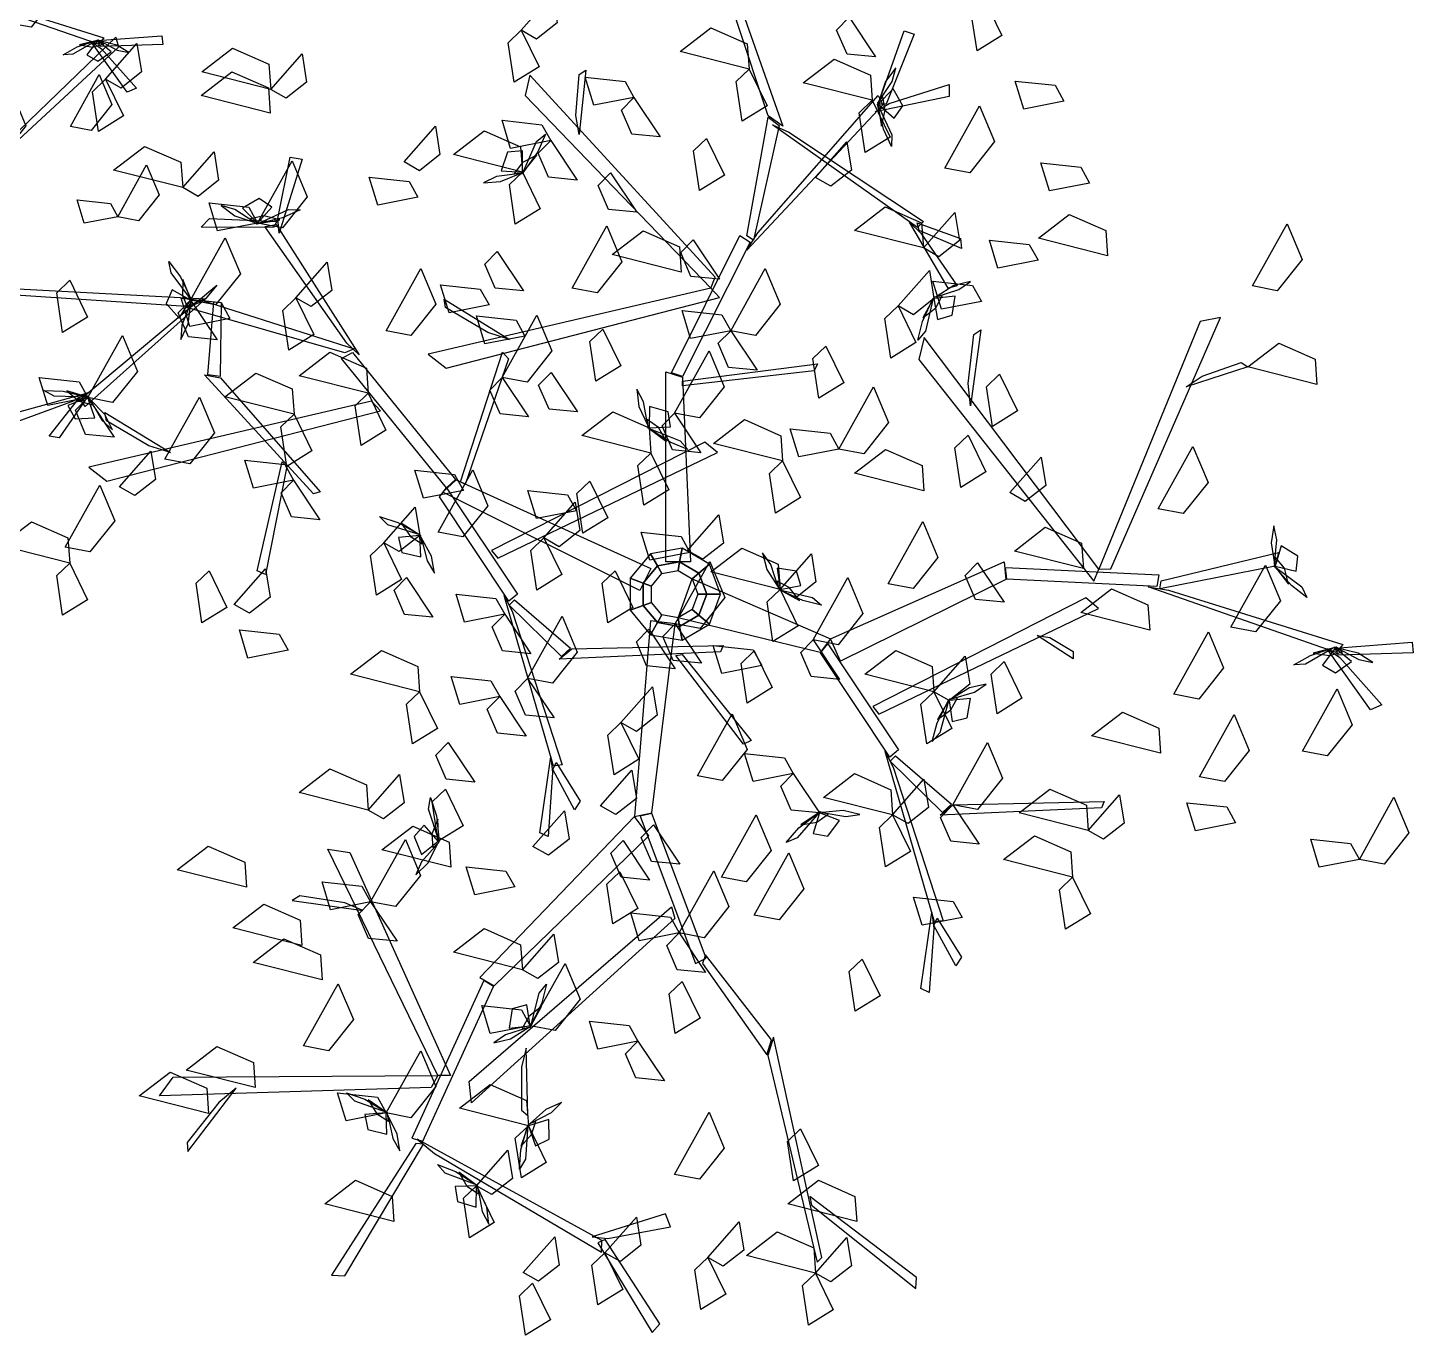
# Model space of a CAD drawing. Extents: x -1763 to 1877, y -723 to 1291.
# Drawn here: x 50.7 to 429.9, y -722.8 to -365 of the extents above; entities that cross this region are included whole.
import ezdxf

# ---------------------------------------------------------------- set-up
doc = ezdxf.new("R2010")
doc.units = 0
doc.header["$MEASUREMENT"] = 0
doc.layers.get('0').update_dxf_attribs({"linetype": 'CONTINUOUS'})
doc.layers.add('LSTREEDC', color=3, linetype='CONTINUOUS')

# ---------------------------------------------------------------- blocks, each defined once
blk = doc.blocks.new('A3E24D')
at = {"color": 34, "linetype": 'Continuous'}
for points in [[(0.0728, 0.3635, 0.6897), (0.0241, 0.511, 0.8371), (0.0292, 0.511, 0.8371), (0.0839, 0.3557, 0.6818)], [(-0.5034, 0.3456, 0.6976), (-0.423, 0.4234, 0.8027), (-0.421, 0.4158, 0.7967), (-0.5037, 0.339, 0.6915)], [(0.1565, 0.3726, 0.6305), (0.1762, 0.4281, 0.7267), (0.1839, 0.4256, 0.7223), (0.1625, 0.3726, 0.6305)], [(0.0326, 0.2411, 0.5394), (-0.1084, 0.3944, 0.6467), (-0.1118, 0.379, 0.6359), (0.0292, 0.2327, 0.5335)], [(-0.0733, 0.3638, 0.6288), (-0.0708, 0.3951, 0.6661), (-0.0656, 0.3984, 0.67), (-0.0708, 0.3495, 0.6117)], [(0.1648, 0.373, 0.6296), (0.2105, 0.3875, 0.6194), (0.2105, 0.3784, 0.613), (0.1543, 0.3666, 0.6298)], [(0.0651, 0.2747, 0.5629), (0.1565, 0.379, 0.6359), (0.16, 0.372, 0.631), (0.0566, 0.2614, 0.5536)], [(0.0566, 0.2724, 0.5616), (0.0728, 0.3626, 0.6904), (0.0813, 0.3562, 0.6813), (0.0617, 0.269, 0.5567)], [(0.0885, 0.3511, 0.6897), (0.1909, 0.2834, 0.7872), (0.1864, 0.2787, 0.7807), (0.0762, 0.3567, 0.6772)], [(-0.2997, 0.2857, 0.5303), (-0.2904, 0.3323, 0.5426), (-0.2814, 0.3307, 0.5363), (-0.2988, 0.2745, 0.5253)], [(-0.3031, 0.2787, 0.5274), (-0.3582, 0.279, 0.6258), (-0.3518, 0.2857, 0.6251), (-0.3005, 0.2833, 0.5301)], [(-0.2473, 0.1908, 0.4194), (-0.3097, 0.2794, 0.5326), (-0.3012, 0.2809, 0.5293), (-0.238, 0.1819, 0.4063)], [(0.1889, 0.2744, 0.7795), (0.2166, 0.2344, 0.7734), (0.2097, 0.2326, 0.7649), (0.1803, 0.2829, 0.7781)], [(0.1862, 0.2822, 0.7803), (0.219, 0.2705, 0.8876), (0.2197, 0.2627, 0.8827), (0.1877, 0.2764, 0.7803)], [(-0.0007, 0.1683, 0.4884), (0.0514, 0.2726, 0.5614), (0.0591, 0.2677, 0.558), (0.0078, 0.1655, 0.4864)], [(-0.3694, 0.2187, 0.5103), (-0.5713, 0.232, 0.5802), (-0.569, 0.236, 0.5825), (-0.3548, 0.2246, 0.5103)], [(-0.3548, 0.2246, 0.5103), (-0.4463, 0.1428, 0.6079), (-0.4497, 0.1483, 0.6013), (-0.3463, 0.235, 0.4979)], [(0.0292, 0.2327, 0.5335), (-0.1856, 0.1825, 0.6126), (-0.1718, 0.1718, 0.6046), (0.036, 0.2255, 0.5292)], [(-0.2488, 0.1835, 0.4145), (-0.369, 0.218, 0.5111), (-0.3562, 0.2231, 0.5086), (-0.2417, 0.1866, 0.4133)], [(-0.3429, 0.2217, 0.5086), (-0.3437, 0.1655, 0.6564), (-0.3529, 0.1668, 0.646), (-0.3484, 0.2222, 0.503)], [(-0.1401, 0.1989, 0.6002), (-0.1723, 0.2179, 0.6315), (-0.1735, 0.2242, 0.6348), (-0.1237, 0.1936, 0.5859)], [(0.2249, 0.1602, 0.8499), (0.2292, 0.1974, 0.8812), (0.2345, 0.201, 0.8845), (0.2267, 0.1431, 0.8356)], [(0.3334, 0.0193, 0.789), (0.4166, 0.2103, 0.8963), (0.4011, 0.2072, 0.8856), (0.3243, 0.019, 0.7831)], [(0.3243, 0.019, 0.7831), (0.1915, 0.1951, 0.8622), (0.1873, 0.1783, 0.8543), (0.3204, 0.0099, 0.7788)], [(-0.1715, 0.0809, 0.3596), (-0.2514, 0.1791, 0.4134), (-0.2431, 0.1836, 0.4109), (-0.1649, 0.0872, 0.3581)], [(-0.1611, 0.0853, 0.3552), (-0.129, 0.1839, 0.366), (-0.1245, 0.1788, 0.3616), (-0.1574, 0.0834, 0.3523)], [(-0.005, 0.0247, 0.3456), (-0.005, 0.1691, 0.4901), (0.0078, 0.1649, 0.4858), (0.0138, 0.0247, 0.3456)], [(0.0078, 0.1619, 0.4828), (0.1104, 0.1752, 0.4961), (0.1078, 0.1697, 0.4907), (0.0078, 0.1583, 0.4792)], [(0.4027, 0.1658, 0.8784), (0.4324, 0.1761, 0.9157), (0.4374, 0.1728, 0.9196), (0.3907, 0.1577, 0.8614)], [(-0.3434, 0.1645, 0.6559), (-0.2677, 0.0777, 0.8365), (-0.2727, 0.0763, 0.8365), (-0.3556, 0.1667, 0.6463)], [(-0.4545, 0.1469, 0.6002), (-0.5003, 0.1303, 0.5941), (-0.5003, 0.1375, 0.5856), (-0.4441, 0.1531, 0.5987)], [(-0.4463, 0.1476, 0.601), (-0.4659, 0.1189, 0.7083), (-0.4736, 0.1202, 0.7033), (-0.4522, 0.1476, 0.601)], [(-0.2286, 0.1467, 0.3971), (-0.4434, 0.0965, 0.4762), (-0.4297, 0.0858, 0.4683), (-0.2218, 0.1395, 0.3928)], [(-0.3979, 0.1129, 0.4639), (-0.4301, 0.1319, 0.4952), (-0.4314, 0.1382, 0.4985), (-0.3815, 0.1076, 0.4496)], [(-0.1327, 0.0273, 0.4277), (0.0344, 0.1076, 0.571), (0.0247, 0.1156, 0.5566), (-0.1373, 0.0331, 0.4198)], [(-0.2929, 0.0972, 0.7921), (-0.3093, 0.0151, 0.9208), (-0.3154, 0.0178, 0.9134), (-0.2965, 0.1006, 0.7847)], [(-0.0247, 0.0028, 0.2439), (-0.1744, 0.0776, 0.3611), (-0.1642, 0.0869, 0.3577), (-0.0163, 0.0196, 0.2439)], [(-0.1715, 0.0809, 0.3596), (-0.1177, 0.0001, 0.4571), (-0.1243, -0.0053, 0.4525), (-0.1769, 0.074, 0.357)], [(0.0055, 0.0245, 0.1), (0.0074, 0.035), (-0.0165, 0.0307), (-0.0112, 0.0216, 0.1)], [(0.0203, 0.016, 0.1), (0.0284, 0.0228), (0.0074, 0.035), (0.0055, 0.0245, 0.1)], [(0.3717, 0.0101, 0.8113), (0.4607, 0.0317, 0.9401), (0.4583, 0.0213, 0.931), (0.3706, 0.004, 0.8064)], [(-0.0112, 0.0216, 0.1), (-0.0165, 0.0307), (-0.0321, 0.0121), (-0.0222, 0.0085, 0.1)], [(-0.0079, 0.0158, 0.4), (-0.0112, 0.0216, 0.1), (-0.0222, 0.0085, 0.1), (-0.0159, 0.0062, 0.4)], [(0.0044, 0.018, 0.4), (0.0055, 0.0245, 0.1), (-0.0112, 0.0216, 0.1), (-0.0079, 0.0158, 0.4)], [(0.0152, 0.0117, 0.4), (0.0203, 0.016, 0.1), (0.0055, 0.0245, 0.1), (0.0044, 0.018, 0.4)], [(0.0262, 0, 0.1), (0.0367, 0), (0.0284, 0.0228), (0.0203, 0.016, 0.1)], [(0.1202, -0.0338, 0.5953), (0.2523, 0.0246, 0.7397), (0.2536, 0.0112, 0.7355), (0.1278, -0.051, 0.5953)], [(-0.0222, 0.0085, 0.1), (-0.0321, 0.0121), (-0.0321, -0.0121), (-0.0222, -0.0085, 0.1)], [(0.0152, 0.0117, 0.4), (0.1202, -0.0338, 0.5953), (0.1123, -0.0443, 0.5901), (0.0044, -0.018, 0.4)], [(0.0195, 0, 0.4), (0.0262, 0, 0.1), (0.0203, 0.016, 0.1), (0.0152, 0.0117, 0.4)], [(0.2533, 0.0203, 0.738), (0.3698, 0.0148, 0.8111), (0.3684, 0.0058, 0.8076), (0.2542, 0.0114, 0.7361)], [(-0.0159, 0.0062, 0.4), (-0.0222, 0.0085, 0.1), (-0.0222, -0.0085, 0.1), (-0.0159, -0.0062, 0.4)], [(0.3772, 0.0032, 0.8125), (0.5096, -0.0383, 0.8856), (0.5046, -0.0442, 0.8807), (0.3616, 0.0056, 0.8032)], [(-0.1217, -0.013, 0.4591), (-0.0838, -0.1298, 0.5566), (-0.0903, -0.1307, 0.5501), (-0.1278, -0.001, 0.4467)], [(-0.12, -0.0044, 0.4573), (-0.0774, -0.0411, 0.605), (-0.0843, -0.0473, 0.5946), (-0.1239, -0.0083, 0.4517)], [(-0.0222, -0.0085, 0.1), (-0.0321, -0.0121), (-0.0165, -0.0308), (-0.0112, -0.0216, 0.1)], [(-0.0159, -0.0062, 0.4), (-0.0222, -0.0085, 0.1), (-0.0112, -0.0216, 0.1), (-0.0079, -0.0158, 0.4)], [(0.0152, -0.0117, 0.4), (0.0203, -0.016, 0.1), (0.0262, 0, 0.1), (0.0195, 0, 0.4)], [(0.0203, -0.016, 0.1), (0.0284, -0.0228), (0.0367, 0), (0.0262, 0, 0.1)], [(0.1569, -0.0912, 0.6615), (0.324, -0.0109, 0.8049), (0.3143, -0.0028, 0.7905), (0.1523, -0.0854, 0.6537)], [(-0.0165, -0.0203, 0.3133), (-0.0287, -0.169, 0.4529), (-0.0156, -0.1661, 0.4483), (0.0022, -0.0225, 0.3127)], [(-0.0079, -0.0158, 0.4), (-0.0112, -0.0216, 0.1), (0.0055, -0.0246, 0.1), (0.0044, -0.018, 0.4)], [(0.0044, -0.018, 0.4), (0.0055, -0.0246, 0.1), (0.0203, -0.016, 0.1), (0.0152, -0.0117, 0.4)], [(0.0055, -0.0246, 0.1), (0.0074, -0.035), (0.0284, -0.0228), (0.0203, -0.016, 0.1)], [(-0.0112, -0.0216, 0.1), (-0.0165, -0.0308), (0.0074, -0.035), (0.0055, -0.0246, 0.1)], [(0.287, -0.0328, 0.7796), (0.3048, -0.0435, 0.8238), (0.3047, -0.049, 0.8284), (0.2774, -0.0314, 0.7595)], [(-0.0764, -0.0415, 0.6045), (0.0387, -0.0391, 0.7851), (0.0366, -0.0438, 0.7851), (-0.086, -0.0494, 0.5949)], [(0.1182, -0.0376, 0.5934), (0.1719, -0.1183, 0.691), (0.1653, -0.1238, 0.6864), (0.1127, -0.0445, 0.5908)], [(0.5074, -0.0482, 0.8792), (0.5392, -0.0842, 0.869), (0.5308, -0.0879, 0.8626), (0.4974, -0.0412, 0.8794)], [(0.5037, -0.0409, 0.8802), (0.5624, -0.0364, 0.9764), (0.5632, -0.0445, 0.9719), (0.5061, -0.0463, 0.8802)], [(0.0076, -0.0459, 0.7407), (0.06, -0.1112, 0.8695), (0.0541, -0.1141, 0.8621), (0.0027, -0.0466, 0.7333)], [(-0.091, -0.1356, 0.549), (-0.0943, -0.1842, 0.5428), (-0.1008, -0.1813, 0.5343), (-0.0924, -0.1236, 0.5475)], [(0.1679, -0.1315, 0.693), (0.2058, -0.2482, 0.7905), (0.1994, -0.2491, 0.7839), (0.1618, -0.1195, 0.6805)], [(0.1696, -0.1229, 0.6911), (0.2122, -0.1595, 0.8389), (0.2053, -0.1658, 0.8285), (0.1657, -0.1268, 0.6855)], [(-0.0883, -0.1278, 0.5497), (-0.0699, -0.1574, 0.6571), (-0.0743, -0.1639, 0.6521), (-0.0907, -0.1333, 0.5497)], [(0.2132, -0.16, 0.8384), (0.3283, -0.1576, 1.019), (0.3262, -0.1623, 1.019), (0.2037, -0.1679, 0.8288)], [(-0.0244, -0.1686, 0.4511), (0.0176, -0.2808, 0.5188), (0.0257, -0.2767, 0.5152), (-0.0156, -0.1667, 0.4489)], [(-0.0287, -0.169, 0.4529), (-0.1463, -0.2913, 0.5665), (-0.1355, -0.2977, 0.5601), (-0.0178, -0.1836, 0.4484)], [(-0.1783, -0.3659, 0.5891), (-0.2619, -0.1938, 0.7244), (-0.2452, -0.1962, 0.7154), (-0.1685, -0.3659, 0.5846)], [(-0.2489, -0.2347, 0.699), (-0.2831, -0.2292, 0.7334), (-0.2889, -0.2328, 0.7358), (-0.2351, -0.2403, 0.6823)], [(0.0019, -0.2466, 0.4984), (-0.1525, -0.3866, 0.6055), (-0.1544, -0.3705, 0.5954), (-0.0007, -0.2376, 0.493)], [(0.1987, -0.2541, 0.7828), (0.1953, -0.3027, 0.7767), (0.1888, -0.2998, 0.7682), (0.1972, -0.242, 0.7813)], [(0.2014, -0.2463, 0.7836), (0.2197, -0.2759, 0.8909), (0.2154, -0.2824, 0.886), (0.1989, -0.2518, 0.7836)], [(0.0229, -0.2807, 0.519), (0.0719, -0.3501, 0.6522), (0.0754, -0.3388, 0.6448), (0.0252, -0.2742, 0.5151)], [(-0.1432, -0.2937, 0.564), (-0.198, -0.4135, 0.6038), (-0.1895, -0.4157, 0.5995), (-0.136, -0.2982, 0.5606)], [(0.0727, -0.3507, 0.6515), (0.11, -0.5076, 0.7924), (0.1137, -0.5042, 0.7934), (0.0768, -0.3367, 0.6458)], [(-0.1147, -0.3595, 0.5874), (-0.1146, -0.3922, 0.6235), (-0.1098, -0.3962, 0.6272), (-0.111, -0.345, 0.5708)], [(-0.1832, -0.3749, 0.5925), (-0.3898, -0.3814, 0.7028), (-0.3793, -0.367, 0.6959), (-0.1783, -0.3659, 0.5891)], [(-0.3446, -0.3864, 0.6824), (-0.3686, -0.4167, 0.7122), (-0.3683, -0.4237, 0.7142), (-0.3314, -0.3755, 0.668)], [(-0.1948, -0.4174, 0.6028), (-0.2589, -0.5177, 0.7068), (-0.2488, -0.5182, 0.6971), (-0.1891, -0.4181, 0.5975)], [(-0.1807, -0.4251, 0.6017), (-0.0538, -0.5001, 0.6552), (-0.0536, -0.4912, 0.6528), (-0.194, -0.4143, 0.5953)], [(0.1057, -0.4645, 0.7591), (0.185, -0.5278, 0.8744), (0.1857, -0.5193, 0.8693), (0.1046, -0.4577, 0.7535)], [(-0.0489, -0.4897, 0.6517), (-0.0013, -0.4808, 0.6438), (-0.0051, -0.4711, 0.6401), (-0.061, -0.4884, 0.6523)], [(-0.0565, -0.4929, 0.6517), (-0.0153, -0.5613, 0.7314), (-0.0094, -0.5547, 0.7288), (-0.0511, -0.4905, 0.6525)]]:
    blk.add_3dface(points, dxfattribs=at)
at = {"color": 72, "linetype": 'Continuous'}
for points in [[(-0.1149, 0.4287, 0.8377), (-0.091, 0.4558, 0.8204), (-0.0875, 0.4343, 0.8216), (-0.1032, 0.422, 0.8321)], [(0.237, 0.4526, 0.8254), (0.2505, 0.4248, 0.8183), (0.2316, 0.413, 0.8437), (0.227, 0.4431, 0.8398)], [(0.1344, 0.4385, 0.5934), (0.1544, 0.4084, 0.5761), (0.1328, 0.4106, 0.5774), (0.1249, 0.4288, 0.5879)], [(-0.1149, 0.4287, 0.7537), (-0.1013, 0.4008, 0.7466), (-0.1202, 0.3891, 0.7719), (-0.1248, 0.4192, 0.768)], [(0.0584, 0.3991, 0.8034), (0.0059, 0.4124, 0.7964), (0.0293, 0.4305, 0.7933), (0.057, 0.4183, 0.7984)], [(-0.4307, 0.3914, 0.6424), (-0.4069, 0.4185, 0.6251), (-0.4034, 0.397, 0.6264), (-0.419, 0.3847, 0.6369)], [(-0.3052, 0.3837, 0.7124), (-0.3577, 0.397, 0.7054), (-0.3343, 0.415, 0.7023), (-0.3066, 0.4028, 0.7074)], [(-0.3052, 0.3837, 0.7124), (-0.2814, 0.4107, 0.6951), (-0.2779, 0.3893, 0.6964), (-0.2935, 0.377, 0.7069)], [(0.152, 0.3754, 0.7124), (0.0995, 0.3888, 0.7054), (0.123, 0.4068, 0.7023), (0.1507, 0.3946, 0.7074)], [(-0.4307, 0.3914, 0.6774), (-0.4172, 0.3635, 0.6703), (-0.4361, 0.3518, 0.6957), (-0.4407, 0.3819, 0.6918)], [(-0.3056, 0.3657, 0.9053), (-0.3581, 0.379, 0.8983), (-0.3347, 0.397, 0.8952), (-0.307, 0.3848, 0.9003)], [(-0.0292, 0.3776, 0.8658), (-0.0597, 0.3716, 0.8587), (-0.0661, 0.3929, 0.8841), (-0.0359, 0.3897, 0.8802)], [(0.0584, 0.3991, 0.7124), (0.072, 0.3712, 0.7053), (0.053, 0.3595, 0.7307), (0.0485, 0.3896, 0.7268)], [(0.2975, 0.3747, 0.7064), (0.2671, 0.3687, 0.6993), (0.2606, 0.39, 0.7247), (0.2909, 0.3868, 0.7208)], [(-0.0292, 0.3776, 0.8658), (-0.0092, 0.3476, 0.8485), (-0.0308, 0.3497, 0.8497), (-0.0387, 0.368, 0.8603)], [(0.152, 0.3754, 0.7684), (0.1656, 0.3475, 0.7613), (0.1467, 0.3358, 0.7867), (0.1421, 0.3659, 0.7828)], [(0.2072, 0.3239, 0.7764), (0.2335, 0.3713, 0.7694), (0.2449, 0.344, 0.7663), (0.2261, 0.3203, 0.7714)], [(-0.0924, 0.3448, 0.5934), (-0.1229, 0.3389, 0.5863), (-0.1294, 0.3602, 0.6117), (-0.0991, 0.3569, 0.6078)], [(-0.2039, 0.3286, 0.8034), (-0.18, 0.3557, 0.7861), (-0.1766, 0.3342, 0.7874), (-0.1922, 0.3219, 0.7979)], [(-0.1139, 0.3209, 0.8034), (-0.1664, 0.3343, 0.7964), (-0.143, 0.3523, 0.7933), (-0.1153, 0.3401, 0.7984)], [(-0.3721, 0.3091, 0.7124), (-0.4246, 0.3224, 0.7054), (-0.4012, 0.3404, 0.7023), (-0.3735, 0.3283, 0.7074)], [(-0.0924, 0.3448, 0.5934), (-0.0724, 0.3148, 0.5761), (-0.094, 0.317, 0.5774), (-0.1019, 0.3352, 0.5879)], [(0.0261, 0.3464, 0.9007), (0.0396, 0.3185, 0.8936), (0.0207, 0.3068, 0.9189), (0.0161, 0.3369, 0.915)], [(0.1088, 0.3168, 0.7124), (0.1327, 0.3439, 0.6951), (0.1362, 0.3224, 0.6964), (0.1205, 0.3101, 0.7069)], [(-0.3721, 0.3091, 0.6424), (-0.3482, 0.3362, 0.6251), (-0.3448, 0.3147, 0.6264), (-0.3604, 0.3024, 0.6369)], [(-0.3152, 0.2821, 0.5584), (-0.2888, 0.3294, 0.5514), (-0.2774, 0.3021, 0.5483), (-0.2963, 0.2785, 0.5534)], [(0.3171, 0.3125, 0.6714), (0.2866, 0.3065, 0.6643), (0.2801, 0.3278, 0.6897), (0.3104, 0.3245, 0.6858)], [(-0.1934, 0.3018, 0.4107), (-0.2239, 0.2958, 0.4036), (-0.2304, 0.3171, 0.429), (-0.2001, 0.3138, 0.4251)], [(-0.1139, 0.3209, 0.8034), (-0.1003, 0.293, 0.7963), (-0.1193, 0.2813, 0.8217), (-0.1238, 0.3114, 0.8178)], [(-0.0469, 0.3203, 0.6714), (-0.0269, 0.2903, 0.6541), (-0.0485, 0.2925, 0.6553), (-0.0564, 0.3107, 0.6659)], [(-0.3152, 0.2821, 0.5584), (-0.3456, 0.2761, 0.5513), (-0.3521, 0.2974, 0.5767), (-0.3218, 0.2941, 0.5728)], [(0.1909, 0.2632, 0.9053), (0.1384, 0.2765, 0.8983), (0.1618, 0.2945, 0.8952), (0.1895, 0.2823, 0.9003)], [(0.1909, 0.2632, 0.9053), (0.2148, 0.2902, 0.888), (0.2183, 0.2688, 0.8892), (0.2026, 0.2565, 0.8998)], [(0.3308, 0.2573, 0.7554), (0.2783, 0.2707, 0.7484), (0.3017, 0.2887, 0.7453), (0.3294, 0.2765, 0.7504)], [(-0.076, 0.2326, 0.8658), (-0.0497, 0.2799, 0.8588), (-0.0383, 0.2526, 0.8557), (-0.0571, 0.229, 0.8608)], [(0.0068, 0.2449, 0.7904), (-0.0456, 0.2583, 0.7834), (-0.0222, 0.2763, 0.7803), (0.0055, 0.2641, 0.7854)], [(0.4409, 0.2343, 0.8427), (0.4673, 0.2816, 0.8356), (0.4787, 0.2543, 0.8326), (0.4598, 0.2307, 0.8376)], [(-0.3661, 0.2235, 0.5934), (-0.3398, 0.2708, 0.5864), (-0.3283, 0.2435, 0.5833), (-0.3472, 0.2199, 0.5884)], [(0.0158, 0.2694, 0.6714), (0.0359, 0.2394, 0.6541), (0.0142, 0.2416, 0.6553), (0.0064, 0.2598, 0.6659)], [(0.278, 0.2539, 0.7064), (0.2475, 0.2479, 0.6993), (0.2411, 0.2692, 0.7247), (0.2713, 0.2659, 0.7208)], [(-0.1331, 0.2606, 0.4943), (-0.1131, 0.2305, 0.477), (-0.1347, 0.2327, 0.4782), (-0.1426, 0.2509, 0.4887)], [(-0.2861, 0.2253, 0.9053), (-0.2622, 0.2523, 0.888), (-0.2587, 0.2308, 0.8892), (-0.2744, 0.2186, 0.8998)], [(-0.2174, 0.2003, 0.6284), (-0.1911, 0.2476, 0.6214), (-0.1797, 0.2204, 0.6183), (-0.1986, 0.1967, 0.6234)], [(0.0444, 0.2003, 0.5934), (0.0707, 0.2476, 0.5864), (0.0821, 0.2204, 0.5833), (0.0632, 0.1967, 0.5884)], [(0.1716, 0.2191, 0.7124), (0.1954, 0.2461, 0.6951), (0.1989, 0.2247, 0.6964), (0.1833, 0.2124, 0.7069)], [(-0.458, 0.2386, 0.7124), (-0.4444, 0.2107, 0.7053), (-0.4634, 0.199, 0.7307), (-0.4679, 0.2291, 0.7268)], [(-0.1393, 0.2199, 0.6844), (-0.1697, 0.2139, 0.6773), (-0.1762, 0.2352, 0.7027), (-0.1459, 0.2319, 0.6988)], [(0.235, 0.2226, 0.6714), (0.2045, 0.2166, 0.6643), (0.198, 0.2379, 0.6897), (0.2283, 0.2347, 0.6858)], [(-0.3661, 0.2235, 0.5934), (-0.346, 0.1934, 0.5761), (-0.3677, 0.1956, 0.5774), (-0.3755, 0.2138, 0.5879)], [(-0.3363, 0.2096, 0.4943), (-0.3667, 0.2036, 0.4872), (-0.3732, 0.2249, 0.5125), (-0.3429, 0.2217, 0.5086)], [(-0.2861, 0.2253, 0.9053), (-0.2725, 0.1974, 0.8982), (-0.2914, 0.1856, 0.9236), (-0.296, 0.2157, 0.9197)], [(-0.112, 0.1962, 0.6284), (-0.1424, 0.1902, 0.6213), (-0.1489, 0.2115, 0.6467), (-0.1186, 0.2082, 0.6428)], [(-0.1293, 0.1648, 0.7948), (-0.1029, 0.2121, 0.7878), (-0.0915, 0.1849, 0.7847), (-0.1104, 0.1612, 0.7898)], [(0.0444, 0.2003, 0.6984), (0.0139, 0.1943, 0.6913), (0.0075, 0.2156, 0.7167), (0.0377, 0.2123, 0.7128)], [(0.1716, 0.2191, 0.7124), (0.1851, 0.1912, 0.7053), (0.1662, 0.1795, 0.7307), (0.1616, 0.2096, 0.7268)], [(-0.0527, 0.2015, 0.9053), (-0.0391, 0.1736, 0.8982), (-0.0581, 0.1619, 0.9236), (-0.0626, 0.192, 0.9197)], [(0.0444, 0.2003, 0.5934), (0.0644, 0.1703, 0.5761), (0.0428, 0.1724, 0.5774), (0.0349, 0.1907, 0.5879)], [(-0.4443, 0.1494, 0.5934), (-0.4179, 0.1967, 0.5864), (-0.4065, 0.1694, 0.5833), (-0.4254, 0.1458, 0.5884)], [(0.4899, 0.1594, 0.9267), (0.4374, 0.1728, 0.9196), (0.4609, 0.1908, 0.9166), (0.4886, 0.1786, 0.9216)], [(-0.2312, 0.1527, 0.6774), (-0.2837, 0.1661, 0.6704), (-0.2602, 0.1841, 0.6673), (-0.2325, 0.1719, 0.6724)], [(0.0017, 0.1376, 0.7194), (0.028, 0.1849, 0.7124), (0.0394, 0.1576, 0.7093), (0.0206, 0.134, 0.7144)], [(0.1168, 0.1886, 0.9053), (0.1304, 0.1607, 0.8982), (0.1115, 0.149, 0.9236), (0.1069, 0.1791, 0.9197)], [(-0.0921, 0.1686, 0.3477), (-0.072, 0.1386, 0.3304), (-0.0937, 0.1407, 0.3316), (-0.1016, 0.159, 0.3422)], [(-0.4443, 0.1494, 0.5584), (-0.4747, 0.1434, 0.5513), (-0.4812, 0.1647, 0.5767), (-0.4509, 0.1614, 0.5728)], [(-0.2875, 0.1368, 0.7738), (-0.34, 0.1501, 0.7668), (-0.3166, 0.1681, 0.7637), (-0.2889, 0.156, 0.7688)], [(-0.1293, 0.1648, 0.8158), (-0.1092, 0.1348, 0.7985), (-0.1308, 0.137, 0.7997), (-0.1387, 0.1552, 0.8103)], [(0.2488, 0.1672, 0.7904), (0.2624, 0.1393, 0.7833), (0.2434, 0.1276, 0.8087), (0.2389, 0.1577, 0.8048)], [(-0.4443, 0.1494, 0.5934), (-0.4242, 0.1194, 0.5761), (-0.4459, 0.1215, 0.5774), (-0.4537, 0.1398, 0.5879)], [(-0.3856, 0.1026, 0.7194), (-0.3593, 0.1499, 0.7124), (-0.3479, 0.1226, 0.7093), (-0.3667, 0.099, 0.7144)], [(-0.2312, 0.1527, 0.6774), (-0.2176, 0.1248, 0.6703), (-0.2365, 0.1131, 0.6957), (-0.2411, 0.1432, 0.6918)], [(0.1267, 0.1103, 0.6284), (0.153, 0.1576, 0.6214), (0.1644, 0.1304, 0.6183), (0.1455, 0.1067, 0.6234)], [(-0.0162, 0.1073, 0.9053), (-0.0687, 0.1207, 0.8983), (-0.0453, 0.1387, 0.8952), (-0.0176, 0.1265, 0.9003)], [(0.0017, 0.1376, 0.4814), (0.0217, 0.1075, 0.4641), (0.0001, 0.1097, 0.4654), (-0.0078, 0.1279, 0.4759)], [(-0.2875, 0.1368, 0.7738), (-0.274, 0.1089, 0.7667), (-0.2929, 0.0972, 0.7921), (-0.2975, 0.1273, 0.7882)], [(0.0838, 0.1013, 0.8088), (0.0313, 0.1146, 0.8018), (0.0548, 0.1327, 0.7987), (0.0825, 0.1205, 0.8038)], [(0.1267, 0.1103, 0.4464), (0.0962, 0.1043, 0.4393), (0.0897, 0.1256, 0.4647), (0.12, 0.1223, 0.4608)], [(0.2248, 0.1208, 0.8088), (0.2383, 0.0929, 0.8017), (0.2194, 0.0812, 0.8271), (0.2148, 0.1113, 0.8232)], [(-0.4202, 0.0817, 0.7738), (-0.3963, 0.1088, 0.7565), (-0.3929, 0.0873, 0.7577), (-0.4085, 0.0751, 0.7683)], [(-0.0162, 0.1073, 0.9053), (-0.0027, 0.0794, 0.8982), (-0.0216, 0.0677, 0.9236), (-0.0262, 0.0978, 0.9197)], [(0.1911, 0.0786, 0.6774), (0.1386, 0.092, 0.6704), (0.162, 0.11, 0.6673), (0.1898, 0.0978, 0.6724)], [(0.3694, 0.0649, 0.8658), (0.3957, 0.1122, 0.8588), (0.4072, 0.0849, 0.8557), (0.3883, 0.0613, 0.8608)], [(-0.2879, 0.0866, 0.6284), (-0.3183, 0.0806, 0.6213), (-0.3248, 0.1019, 0.6467), (-0.2946, 0.0987, 0.6428)], [(0.0838, 0.1013, 0.7388), (0.0974, 0.0734, 0.7317), (0.0785, 0.0617, 0.7571), (0.0739, 0.0918, 0.7532)], [(0.2565, 0.0772, 0.7904), (0.2804, 0.1042, 0.7731), (0.2839, 0.0827, 0.7743), (0.2682, 0.0705, 0.7849)], [(-0.2879, 0.0866, 0.6984), (-0.2678, 0.0566, 0.6811), (-0.2895, 0.0588, 0.6824), (-0.2974, 0.077, 0.6929)], [(-0.1588, 0.0789, 0.5584), (-0.1892, 0.0729, 0.5513), (-0.1957, 0.0942, 0.5767), (-0.1655, 0.091, 0.5728)], [(-0.178, 0.0472, 0.3127), (-0.1517, 0.0945, 0.3057), (-0.1402, 0.0673, 0.3026), (-0.1591, 0.0436, 0.3077)], [(-0.0626, 0.086, 0.4317), (-0.0491, 0.0581, 0.4246), (-0.068, 0.0464, 0.45), (-0.0726, 0.0765, 0.4461)], [(-0.4615, 0.0357, 0.8158), (-0.4352, 0.083, 0.8088), (-0.4238, 0.0558, 0.8057), (-0.4426, 0.0321, 0.8108)], [(-0.0729, 0.0635, 0.6284), (-0.1033, 0.0575, 0.6213), (-0.1098, 0.0788, 0.6467), (-0.0796, 0.0755, 0.6428)], [(-0.2193, 0.039, 0.6424), (-0.1955, 0.0661, 0.6251), (-0.192, 0.0446, 0.6264), (-0.2076, 0.0324, 0.6369)], [(-0.0976, 0.0428, 0.4317), (-0.0737, 0.0699, 0.4144), (-0.0703, 0.0484, 0.4156), (-0.0859, 0.0361, 0.4262)], [(-0.458, 0.0236, 0.7824), (-0.5105, 0.037, 0.7754), (-0.4871, 0.055, 0.7723), (-0.4594, 0.0428, 0.7774)], [(0.0115, 0.0333, 0.9053), (0.0354, 0.0603, 0.888), (0.0389, 0.0388, 0.8892), (0.0232, 0.0266, 0.8998)], [(0.1641, 0.0079, 0.7064), (0.1905, 0.0553, 0.6994), (0.2019, 0.028, 0.6963), (0.183, 0.0043, 0.7014)], [(-0.0976, 0.0428, 0.4317), (-0.084, 0.0149, 0.4246), (-0.103, 0.0032, 0.45), (-0.1076, 0.0333, 0.4461)], [(0.0133, 0.0318, 0.3477), (-0.0171, 0.0258, 0.3406), (-0.0236, 0.0471, 0.366), (0.0067, 0.0438, 0.3621)], [(0.3125, 0.0195, 0.6774), (0.26, 0.0328, 0.6704), (0.2834, 0.0509, 0.6673), (0.3111, 0.0387, 0.6724)], [(-0.2193, 0.039, 0.8384), (-0.2058, 0.0111, 0.8313), (-0.2247, -0.0006, 0.8567), (-0.2293, 0.0295, 0.8528)], [(0.0819, 0.0037, 0.4317), (0.0294, 0.0171, 0.4247), (0.0528, 0.0351, 0.4216), (0.0805, 0.0229, 0.4267)], [(-0.458, 0.0236, 0.7124), (-0.4444, -0.0043, 0.7053), (-0.4634, -0.016, 0.7307), (-0.4679, 0.0141, 0.7268)], [(0.0022, -0.0225, 0.3127), (0.0285, 0.0249, 0.3056), (0.04, -0.0024, 0.3026), (0.0211, -0.0261, 0.3076)], [(0.0819, 0.0037, 0.4317), (0.1058, 0.0308, 0.4144), (0.1092, 0.0093, 0.4156), (0.0936, -0.003, 0.4262)], [(0.2321, 0.0239, 0.6984), (0.2522, -0.0061, 0.6811), (0.2305, -0.004, 0.6824), (0.2227, 0.0143, 0.6929)], [(0.4244, -0.0251, 0.8658), (0.4508, 0.0222, 0.8588), (0.4622, -0.0051, 0.8557), (0.4433, -0.0287, 0.8608)], [(-0.3521, 0.0178, 0.8703), (-0.3385, -0.0101, 0.8632), (-0.3575, -0.0218, 0.8886), (-0.362, 0.0083, 0.8847)], [(-0.333, -0.0078, 0.8034), (-0.3091, 0.0193, 0.7861), (-0.3057, -0.0022, 0.7874), (-0.3213, -0.0145, 0.7979)], [(-0.202, 0.0126, 0.5934), (-0.1819, -0.0175, 0.5761), (-0.2036, -0.0153, 0.5774), (-0.2115, 0.003, 0.5879)], [(-0.0435, 0.0178, 0.9053), (-0.0299, -0.0101, 0.8982), (-0.0489, -0.0218, 0.9236), (-0.0534, 0.0083, 0.9197)], [(0.1071, -0.0348, 0.4814), (0.1335, 0.0126, 0.4744), (0.1449, -0.0147, 0.4713), (0.126, -0.0384, 0.4764)], [(-0.1274, -0.0152, 0.4464), (-0.1579, -0.0212, 0.4393), (-0.1643, 0.0001, 0.4647), (-0.1341, -0.0032, 0.4608)], [(0.0819, 0.0037, 0.4317), (0.0955, -0.0242, 0.4246), (0.0765, -0.0359, 0.45), (0.072, -0.0058, 0.4461)], [(0.3629, -0.0273, 0.8034), (0.3104, -0.014, 0.7964), (0.3338, 0.0041, 0.7933), (0.3615, -0.0081, 0.7984)], [(-0.1274, -0.0152, 0.5584), (-0.1074, -0.0452, 0.5411), (-0.129, -0.0431, 0.5424), (-0.1369, -0.0248, 0.5529)], [(-0.11, -0.064, 0.4943), (-0.0836, -0.0167, 0.4872), (-0.0722, -0.044, 0.4842), (-0.0911, -0.0676, 0.4892)], [(-0.292, -0.0425, 0.5934), (-0.3225, -0.0485, 0.5863), (-0.3289, -0.0272, 0.6117), (-0.2987, -0.0304, 0.6078)], [(-0.0179, -0.0265, 0.5934), (0.0022, -0.0566, 0.5761), (-0.0195, -0.0544, 0.5774), (-0.0273, -0.0361, 0.5879)], [(0.0022, -0.0225, 0.2777), (0.0223, -0.0525, 0.2604), (0.0006, -0.0503, 0.2616), (-0.0072, -0.0321, 0.2721)], [(0.3812, -0.0761, 0.8658), (0.4076, -0.0287, 0.8588), (0.419, -0.056, 0.8557), (0.4001, -0.0797, 0.8608)], [(0.068, -0.0543, 0.5934), (0.0376, -0.0603, 0.5863), (0.0311, -0.039, 0.6117), (0.0614, -0.0423, 0.6078)], [(0.1071, -0.0348, 0.5934), (0.1272, -0.0648, 0.5761), (0.1055, -0.0626, 0.5774), (0.0977, -0.0444, 0.5879)], [(-0.1921, -0.0741, 0.7124), (-0.2446, -0.0608, 0.7054), (-0.2211, -0.0428, 0.7023), (-0.1934, -0.055, 0.7074)], [(0.0623, -0.0431, 0.3967), (0.0759, -0.071, 0.3896), (0.057, -0.0827, 0.415), (0.0524, -0.0526, 0.4111)], [(0.1988, -0.0741, 0.6774), (0.1463, -0.0608, 0.6704), (0.1698, -0.0428, 0.6673), (0.1975, -0.055, 0.6724)], [(0.1988, -0.0741, 0.6774), (0.2227, -0.047, 0.6601), (0.2262, -0.0685, 0.6614), (0.2105, -0.0808, 0.6719)], [(0.2522, -0.0512, 0.9847), (0.2658, -0.0791, 0.9776), (0.2469, -0.0909, 1.0029), (0.2423, -0.0608, 0.999)], [(-0.1312, -0.0778, 0.8027), (-0.1616, -0.0838, 0.7956), (-0.1681, -0.0625, 0.821), (-0.1379, -0.0658, 0.8171)], [(-0.11, -0.064, 0.4943), (-0.0899, -0.094, 0.477), (-0.1116, -0.0919, 0.4782), (-0.1194, -0.0736, 0.4887)], [(-0.039, -0.0976, 0.3967), (-0.0151, -0.0705, 0.3794), (-0.0116, -0.092, 0.3806), (-0.0273, -0.1043, 0.3912)], [(0.479, -0.1193, 0.8658), (0.5053, -0.0719, 0.8588), (0.5167, -0.0992, 0.8557), (0.4978, -0.1229, 0.8608)], [(-0.1921, -0.0741, 0.6424), (-0.1785, -0.102, 0.6353), (-0.1974, -0.1137, 0.6607), (-0.202, -0.0836, 0.6568)], [(-0.1312, -0.0778, 0.3477), (-0.1111, -0.1078, 0.3304), (-0.1328, -0.1057, 0.3316), (-0.1407, -0.0874, 0.3422)], [(0.1988, -0.0741, 0.6774), (0.2124, -0.102, 0.6703), (0.1935, -0.1137, 0.6957), (0.1889, -0.0836, 0.6918)], [(0.0191, -0.1381, 0.4943), (0.0455, -0.0908, 0.4872), (0.0569, -0.118, 0.4842), (0.038, -0.1417, 0.4892)], [(0.3711, -0.1209, 0.7824), (0.3186, -0.1076, 0.7754), (0.3421, -0.0896, 0.7723), (0.3698, -0.1018, 0.7774)], [(0.4008, -0.1388, 0.8658), (0.4271, -0.0915, 0.8588), (0.4385, -0.1187, 0.8557), (0.4197, -0.1424, 0.8608)], [(-0.039, -0.0976, 0.3967), (-0.0254, -0.1255, 0.3896), (-0.0443, -0.1372, 0.415), (-0.0489, -0.1071, 0.4111)], [(-0.1703, -0.1128, 0.8377), (-0.1502, -0.1428, 0.8204), (-0.1719, -0.1406, 0.8216), (-0.1797, -0.1224, 0.8322)], [(0.2132, -0.16, 0.8384), (0.2396, -0.1126, 0.8313), (0.251, -0.1399, 0.8283), (0.2321, -0.1636, 0.8333)], [(0.0918, -0.1363, 0.8734), (0.0614, -0.1423, 0.8663), (0.0549, -0.121, 0.8916), (0.0852, -0.1243, 0.8877)], [(-0.2312, -0.1641, 0.8384), (-0.2837, -0.1508, 0.8314), (-0.2602, -0.1328, 0.8283), (-0.2325, -0.145, 0.8334)], [(-0.0546, -0.1608, 0.8874), (-0.0307, -0.1337, 0.8701), (-0.0272, -0.1552, 0.8713), (-0.0429, -0.1674, 0.8818)], [(0.0918, -0.1363, 0.8384), (0.1119, -0.1663, 0.8211), (0.0903, -0.1642, 0.8223), (0.0824, -0.1459, 0.8328)], [(0.1674, -0.1677, 0.6774), (0.115, -0.1544, 0.6704), (0.1384, -0.1364, 0.6673), (0.1661, -0.1486, 0.6724)], [(-0.2312, -0.1641, 0.6424), (-0.2073, -0.1371, 0.6251), (-0.2038, -0.1585, 0.6264), (-0.2195, -0.1708, 0.6369)], [(0.1674, -0.1677, 0.6774), (0.1913, -0.1407, 0.6601), (0.1948, -0.1621, 0.6614), (0.1792, -0.1744, 0.6719)], [(-0.1725, -0.1482, 0.7124), (-0.159, -0.1761, 0.7053), (-0.1779, -0.1878, 0.7307), (-0.1825, -0.1577, 0.7268)], [(0.3161, -0.1796, 0.7824), (0.2636, -0.1662, 0.7754), (0.287, -0.1482, 0.7723), (0.3147, -0.1604, 0.7774)], [(0.3161, -0.1796, 0.8034), (0.34, -0.1525, 0.7861), (0.3434, -0.174, 0.7874), (0.3278, -0.1863, 0.7979)], [(0.5222, -0.2016, 0.8658), (0.5485, -0.1542, 0.8588), (0.5599, -0.1815, 0.8557), (0.541, -0.2052, 0.8608)], [(-0.1059, -0.1917, 0.4317), (-0.082, -0.1647, 0.4144), (-0.0785, -0.1861, 0.4156), (-0.0941, -0.1984, 0.4262)], [(0.0373, -0.215, 0.8734), (0.0637, -0.1677, 0.8663), (0.0751, -0.1949, 0.8633), (0.0562, -0.2186, 0.8683)], [(0.1674, -0.1677, 0.6774), (0.181, -0.1956, 0.6703), (0.1621, -0.2073, 0.6957), (0.1575, -0.1773, 0.6918)], [(0.2132, -0.16, 0.8384), (0.2333, -0.19, 0.8211), (0.2116, -0.1878, 0.8223), (0.2038, -0.1696, 0.8328)], [(0.428, -0.1738, 0.8308), (0.3976, -0.1798, 0.8237), (0.3911, -0.1585, 0.8491), (0.4214, -0.1617, 0.8452)], [(-0.1683, -0.2076, 0.8104), (-0.2208, -0.1942, 0.8033), (-0.1973, -0.1762, 0.8003), (-0.1696, -0.1884, 0.8053)], [(-0.0143, -0.1752, 0.5584), (0.0058, -0.2052, 0.5411), (-0.0159, -0.2031, 0.5424), (-0.0237, -0.1848, 0.5529)], [(-0.2293, -0.2338, 0.6284), (-0.2029, -0.1865, 0.6214), (-0.1915, -0.2138, 0.6183), (-0.2104, -0.2374, 0.6234)], [(-0.0373, -0.1872, 0.8384), (-0.0172, -0.2173, 0.8211), (-0.0388, -0.2151, 0.8223), (-0.0467, -0.1968, 0.8328)], [(0.3043, -0.2151, 0.8034), (0.2518, -0.2017, 0.7964), (0.2752, -0.1837, 0.7933), (0.3029, -0.1959, 0.7984)], [(0.5222, -0.2016, 0.8658), (0.4917, -0.2075, 0.8587), (0.4853, -0.1862, 0.8841), (0.5155, -0.1895, 0.8802)], [(-0.3237, -0.2228, 0.7738), (-0.3762, -0.2095, 0.7668), (-0.3527, -0.1915, 0.7637), (-0.325, -0.2037, 0.7688)], [(0.0623, -0.244, 0.4943), (0.0887, -0.1967, 0.4872), (0.1001, -0.224, 0.4842), (0.0812, -0.2476, 0.4892)], [(-0.1197, -0.2225, 0.5584), (-0.1501, -0.2285, 0.5513), (-0.1566, -0.2072, 0.5767), (-0.1264, -0.2105, 0.5728)], [(0.0053, -0.2575, 0.6284), (0.0316, -0.2102, 0.6214), (0.043, -0.2374, 0.6183), (0.0242, -0.2611, 0.6234)], [(-0.2293, -0.2338, 0.6284), (-0.2597, -0.2398, 0.6213), (-0.2662, -0.2185, 0.6467), (-0.2359, -0.2218, 0.6428)], [(-0.0398, -0.2109, 0.6774), (-0.0263, -0.2388, 0.6703), (-0.0452, -0.2506, 0.6957), (-0.0498, -0.2205, 0.6918)], [(0.3043, -0.2151, 0.8034), (0.3178, -0.243, 0.7963), (0.2989, -0.2547, 0.8217), (0.2943, -0.2246, 0.8178)], [(0.2203, -0.2457, 0.7194), (0.1898, -0.2516, 0.7123), (0.1834, -0.2303, 0.7377), (0.2136, -0.2336, 0.7338)], [(-0.2815, -0.267, 0.8174), (-0.334, -0.2537, 0.8104), (-0.3105, -0.2356, 0.8073), (-0.2828, -0.2478, 0.8124)], [(-0.2293, -0.2338, 0.6984), (-0.2092, -0.2638, 0.6811), (-0.2309, -0.2617, 0.6824), (-0.2387, -0.2434, 0.6929)], [(0.0053, -0.2575, 0.5584), (-0.0252, -0.2635, 0.5513), (-0.0316, -0.2422, 0.5767), (-0.0014, -0.2454, 0.5728)], [(-0.2662, -0.2932, 0.6424), (-0.3186, -0.2799, 0.6354), (-0.2952, -0.2619, 0.6323), (-0.2675, -0.2741, 0.6374)], [(-0.1139, -0.2855, 0.6774), (-0.1664, -0.2722, 0.6704), (-0.143, -0.2542, 0.6673), (-0.1153, -0.2664, 0.6724)], [(-0.1139, -0.2855, 0.8034), (-0.09, -0.2585, 0.7861), (-0.0866, -0.2799, 0.7874), (-0.1022, -0.2922, 0.7979)], [(0.0053, -0.2575, 0.7334), (0.0253, -0.2875, 0.7161), (0.0037, -0.2854, 0.7174), (-0.0042, -0.2671, 0.7279)], [(-0.1079, -0.328, 0.5934), (-0.0815, -0.2806, 0.5864), (-0.0701, -0.3079, 0.5833), (-0.089, -0.3316, 0.5884)], [(0.1443, -0.2773, 0.8034), (0.1579, -0.3052, 0.7963), (0.1389, -0.3169, 0.8217), (0.1344, -0.2868, 0.8178)], [(0.0076, -0.2943, 0.6774), (0.0212, -0.3222, 0.6703), (0.0022, -0.3339, 0.6957), (-0.0023, -0.3038, 0.6918)], [(-0.2802, -0.3434, 0.5584), (-0.2539, -0.2961, 0.5514), (-0.2424, -0.3233, 0.5483), (-0.2613, -0.347, 0.5534)], [(-0.1079, -0.328, 0.5934), (-0.1383, -0.3339, 0.5863), (-0.1448, -0.3126, 0.6117), (-0.1145, -0.3159, 0.6078)], [(-0.0261, -0.3398, 0.6984), (-0.0565, -0.3458, 0.6913), (-0.063, -0.3245, 0.7167), (-0.0328, -0.3277, 0.7128)], [(-0.3171, -0.375, 0.6774), (-0.3696, -0.3617, 0.6704), (-0.3461, -0.3437, 0.6673), (-0.3184, -0.3559, 0.6724)], [(-0.2174, -0.3943, 0.7194), (-0.1911, -0.347, 0.7124), (-0.1797, -0.3742, 0.7093), (-0.1986, -0.3979, 0.7144)], [(-0.0261, -0.3398, 0.5934), (-0.006, -0.3698, 0.5761), (-0.0277, -0.3677, 0.5774), (-0.0356, -0.3494, 0.5879)], [(-0.3526, -0.3946, 0.6774), (-0.4051, -0.3812, 0.6704), (-0.3816, -0.3632, 0.6673), (-0.3539, -0.3754, 0.6724)], [(-0.2174, -0.3943, 0.5934), (-0.2479, -0.4003, 0.5863), (-0.2544, -0.379, 0.6117), (-0.2241, -0.3823, 0.6078)], [(-0.1093, -0.404, 0.5654), (-0.1618, -0.3906, 0.5584), (-0.1384, -0.3726, 0.5553), (-0.1107, -0.3848, 0.5604)], [(0.0017, -0.4411, 0.7194), (0.028, -0.3938, 0.7124), (0.0394, -0.4211, 0.7093), (0.0206, -0.4447, 0.7144)], [(-0.1093, -0.404, 0.8034), (-0.0958, -0.4319, 0.7963), (-0.1147, -0.4436, 0.8217), (-0.1193, -0.4135, 0.8178)], [(0.0975, -0.4064, 0.6774), (0.1111, -0.4343, 0.6703), (0.0921, -0.446, 0.6957), (0.0876, -0.4159, 0.6918)], [(-0.1489, -0.4496, 0.7124), (-0.125, -0.4225, 0.6951), (-0.1215, -0.444, 0.6964), (-0.1372, -0.4563, 0.7069)], [(-0.2116, -0.4769, 0.6774), (-0.2641, -0.4635, 0.6704), (-0.2407, -0.4455, 0.6673), (-0.213, -0.4577, 0.6724)], [(-0.1489, -0.4496, 0.6424), (-0.1353, -0.4775, 0.6353), (-0.1542, -0.4892, 0.6607), (-0.1588, -0.4591, 0.6568)], [(0.1402, -0.4769, 0.6774), (0.0877, -0.4635, 0.6704), (0.1111, -0.4455, 0.6673), (0.1388, -0.4577, 0.6724)], [(-0.0512, -0.5005, 0.6774), (-0.0273, -0.4735, 0.6601), (-0.0238, -0.4949, 0.6614), (-0.0394, -0.5072, 0.6719)], [(0.027, -0.5041, 0.6774), (0.0509, -0.4771, 0.6601), (0.0544, -0.4985, 0.6614), (0.0387, -0.5108, 0.6719)], [(-0.1133, -0.5156, 0.9053), (-0.0894, -0.4885, 0.888), (-0.086, -0.51, 0.8892), (-0.1016, -0.5222, 0.8998)], [(0.1088, -0.516, 0.6774), (0.0563, -0.5026, 0.6704), (0.0798, -0.4846, 0.6673), (0.1075, -0.4968, 0.6724)], [(0.1088, -0.516, 0.8034), (0.1327, -0.4889, 0.7861), (0.1362, -0.5104, 0.7874), (0.1205, -0.5226, 0.7979)], [(-0.0512, -0.5005, 0.6774), (-0.0376, -0.5284, 0.6703), (-0.0565, -0.5401, 0.6957), (-0.0611, -0.51, 0.6918)], [(0.027, -0.5041, 0.7824), (0.0406, -0.532, 0.7753), (0.0217, -0.5437, 0.8007), (0.0171, -0.5136, 0.7968)], [(0.1088, -0.516, 0.8034), (0.1224, -0.5439, 0.7963), (0.1035, -0.5556, 0.8217), (0.0989, -0.5255, 0.8178)], [(-0.1062, -0.5237, 0.6424), (-0.0926, -0.5516, 0.6353), (-0.1115, -0.5633, 0.6607), (-0.1161, -0.5332, 0.6568)]]:
    blk.add_3dface(points, dxfattribs=at)
at = {"color": 210, "linetype": 'Continuous'}
for points in [[(0.1569, 0.3746, 0.6297), (0.167, 0.3898, 0.6261), (0.17, 0.4002, 0.638), (0.1621, 0.3898, 0.6443)], [(0.1565, 0.3726, 0.6305), (0.1687, 0.3618, 0.6161), (0.1753, 0.3713, 0.6082), (0.1678, 0.3841, 0.6171)], [(0.1559, 0.3726, 0.6316), (0.1669, 0.3492, 0.6235), (0.1666, 0.3404, 0.6371), (0.1605, 0.3536, 0.6413)], [(0.156, 0.3734, 0.6316), (0.159, 0.3558, 0.6489), (0.1619, 0.3679, 0.6654), (0.1599, 0.3781, 0.6535)], [(-0.1135, 0.3204, 0.8045), (-0.1032, 0.3441, 0.7964), (-0.0963, 0.3497, 0.81), (-0.1023, 0.3363, 0.8142)], [(-0.1139, 0.3209, 0.8034), (-0.1138, 0.3371, 0.789), (-0.1253, 0.3359, 0.7811), (-0.1301, 0.3218, 0.79)], [(-0.1142, 0.3199, 0.8045), (-0.103, 0.3338, 0.8218), (-0.1139, 0.3281, 0.8383), (-0.1203, 0.3197, 0.8265)], [(-0.1157, 0.3199, 0.8026), (-0.1337, 0.3174, 0.799), (-0.1435, 0.3128, 0.811), (-0.1305, 0.3137, 0.8173)], [(-0.3172, 0.2825, 0.5576), (-0.3324, 0.2925, 0.554), (-0.3428, 0.2955, 0.566), (-0.3324, 0.2876, 0.5723)], [(-0.3152, 0.2821, 0.5584), (-0.3044, 0.2942, 0.544), (-0.3139, 0.3008, 0.5361), (-0.3267, 0.2934, 0.545)], [(-0.316, 0.2815, 0.5595), (-0.2984, 0.2846, 0.5768), (-0.3104, 0.2875, 0.5933), (-0.3207, 0.2854, 0.5815)], [(-0.3152, 0.2815, 0.5595), (-0.2918, 0.2925, 0.5514), (-0.2829, 0.2921, 0.565), (-0.2962, 0.286, 0.5692)], [(-0.3655, 0.2236, 0.5945), (-0.381, 0.2442, 0.5864), (-0.3826, 0.2529, 0.6), (-0.3738, 0.2412, 0.6042)], [(-0.3654, 0.2227, 0.5945), (-0.372, 0.2393, 0.6118), (-0.3723, 0.227, 0.6283), (-0.3682, 0.2173, 0.6165)], [(0.2005, 0.226, 0.6955), (0.2178, 0.2316, 0.692), (0.2267, 0.2378, 0.7039), (0.214, 0.2347, 0.7102)], [(-0.3661, 0.2235, 0.5934), (-0.3802, 0.2314, 0.579), (-0.3847, 0.2209, 0.5711), (-0.3748, 0.2098, 0.58)], [(-0.366, 0.2214, 0.5926), (-0.3727, 0.2045, 0.589), (-0.3736, 0.1937, 0.601), (-0.368, 0.2055, 0.6073)], [(0.1984, 0.2251, 0.6974), (0.1924, 0.1999, 0.6893), (0.1866, 0.1932, 0.703), (0.1902, 0.2074, 0.7071)], [(0.199, 0.2257, 0.6974), (0.1904, 0.21, 0.7147), (0.2002, 0.2176, 0.7312), (0.205, 0.2269, 0.7194)], [(0.1989, 0.2247, 0.6964), (0.2017, 0.2087, 0.6819), (0.2127, 0.212, 0.674), (0.215, 0.2266, 0.6829)], [(-0.444, 0.1499, 0.5945), (-0.4698, 0.1506, 0.5864), (-0.4776, 0.1549, 0.6), (-0.4629, 0.1544, 0.6042)], [(-0.4433, 0.1495, 0.5945), (-0.4603, 0.1547, 0.6118), (-0.4509, 0.1467, 0.6283), (-0.4408, 0.1439, 0.6165)], [(-0.4443, 0.1494, 0.5934), (-0.4593, 0.1434, 0.579), (-0.4538, 0.1332, 0.5711), (-0.439, 0.1341, 0.58)], [(-0.4426, 0.1482, 0.5926), (-0.4336, 0.1323, 0.589), (-0.4256, 0.125, 0.601), (-0.4314, 0.1367, 0.6073)], [(-0.0187, 0.1282, 0.8994), (-0.0219, 0.1462, 0.8959), (-0.0269, 0.1558, 0.9078), (-0.0254, 0.1428, 0.9141)], [(-0.0176, 0.1265, 0.9003), (-0.0014, 0.1271, 0.8858), (-0.0031, 0.1385, 0.8779), (-0.0174, 0.1427, 0.8868)], [(-0.0186, 0.1267, 0.9013), (-0.0043, 0.1161, 0.9186), (-0.0104, 0.1268, 0.9351), (-0.019, 0.1328, 0.9233)], [(-0.018, 0.1261, 0.9014), (0.006, 0.1167, 0.8932), (0.0119, 0.1101, 0.9069), (-0.0017, 0.1155, 0.911)], [(-0.1916, 0.0451, 0.6274), (-0.2162, 0.0528, 0.6193), (-0.2225, 0.0591, 0.633), (-0.2086, 0.0546, 0.6371)], [(-0.191, 0.0444, 0.6274), (-0.206, 0.0541, 0.6447), (-0.1991, 0.0439, 0.6612), (-0.1902, 0.0384, 0.6494)], [(-0.192, 0.0446, 0.6264), (-0.2081, 0.043, 0.6119), (-0.2056, 0.0317, 0.604), (-0.1912, 0.0285, 0.6129)], [(-0.1908, 0.043, 0.6255), (-0.1864, 0.0253, 0.622), (-0.1808, 0.016, 0.6339), (-0.1831, 0.0289, 0.6402)], [(0.4577, 0.0232, 0.9301), (0.4594, 0.0414, 0.9266), (0.4572, 0.052, 0.9385), (0.4551, 0.0391, 0.9448)], [(0.4583, 0.0213, 0.931), (0.4741, 0.0175, 0.9165), (0.4755, 0.029, 0.9086), (0.4629, 0.0368, 0.9175)], [(0.0805, 0.0053, 0.4309), (0.0748, 0.0226, 0.4273), (0.0686, 0.0314, 0.4392), (0.0718, 0.0188, 0.4456)], [(0.4574, 0.0218, 0.932), (0.4684, 0.0077, 0.9493), (0.4653, 0.0197, 0.9658), (0.4586, 0.0278, 0.954)], [(0.0819, 0.0037, 0.4317), (0.0978, 0.0066, 0.4173), (0.0945, 0.0176, 0.4094), (0.0798, 0.0198, 0.4183)], [(0.4578, 0.021, 0.9321), (0.4785, 0.0056, 0.9239), (0.4824, -0.0024, 0.9376), (0.4707, 0.0065, 0.9417)], [(0.0809, 0.0038, 0.4328), (0.0966, -0.0047, 0.4501), (0.0889, 0.005, 0.4666), (0.0796, 0.0098, 0.4548)], [(0.0815, 0.0033, 0.4328), (0.1066, -0.0026, 0.4247), (0.1134, -0.0084, 0.4383), (0.0992, -0.0049, 0.4425)], [(0.5036, -0.0403, 0.8812), (0.4813, -0.0533, 0.8731), (0.4725, -0.0537, 0.8868), (0.4852, -0.0465, 0.8909)], [(0.5045, -0.0403, 0.8812), (0.4872, -0.0448, 0.8985), (0.4995, -0.0467, 0.915), (0.5095, -0.0437, 0.9032)], [(0.5037, -0.0409, 0.8802), (0.4941, -0.0539, 0.8657), (0.504, -0.0597, 0.8578), (0.5162, -0.0511, 0.8667)], [(0.5057, -0.0411, 0.8793), (0.5218, -0.0497, 0.8758), (0.5324, -0.0518, 0.8877), (0.5213, -0.0449, 0.894)], [(0.2121, -0.0795, 0.671), (0.2296, -0.0744, 0.6675), (0.2386, -0.0684, 0.6794), (0.2259, -0.0712, 0.6857)], [(0.2101, -0.0804, 0.673), (0.2033, -0.1053, 0.6648), (0.1974, -0.1119, 0.6785), (0.2013, -0.0978, 0.6826)], [(0.2107, -0.0798, 0.673), (0.2016, -0.0952, 0.6903), (0.2116, -0.0879, 0.7067), (0.2167, -0.0787, 0.6949)], [(0.2105, -0.0808, 0.6719), (0.2128, -0.0968, 0.6574), (0.224, -0.0939, 0.6496), (0.2266, -0.0793, 0.6584)], [(-0.1773, -0.1879, 0.7318), (-0.1852, -0.1633, 0.7236), (-0.1837, -0.1546, 0.7373), (-0.1793, -0.1685, 0.7414)], [(0.1117, -0.1658, 0.8221), (0.0948, -0.1853, 0.814), (0.0865, -0.1886, 0.8277), (0.0962, -0.1776, 0.8318)], [(0.1125, -0.1655, 0.8221), (0.0976, -0.1754, 0.8394), (0.1098, -0.1732, 0.8559), (0.1184, -0.1671, 0.8441)], [(0.1119, -0.1663, 0.8211), (0.107, -0.1818, 0.8066), (0.1183, -0.184, 0.7987), (0.1271, -0.172, 0.8076)], [(0.1139, -0.1659, 0.8202), (0.1319, -0.1689, 0.8167), (0.1426, -0.1674, 0.8286), (0.1299, -0.1644, 0.8349)], [(-0.1779, -0.1878, 0.7307), (-0.1885, -0.1756, 0.7162), (-0.1963, -0.1841, 0.7084), (-0.1906, -0.1978, 0.7172)], [(-0.1775, -0.1887, 0.7318), (-0.1782, -0.1709, 0.7491), (-0.1827, -0.1824, 0.7655), (-0.1819, -0.1929, 0.7537)], [(-0.1785, -0.1897, 0.7298), (-0.1905, -0.2035, 0.7263), (-0.1948, -0.2134, 0.7382), (-0.1856, -0.2042, 0.7445)], [(-0.1074, -0.3283, 0.5945), (-0.1013, -0.3032, 0.5864), (-0.0955, -0.2965, 0.6), (-0.0991, -0.3107, 0.6042)], [(-0.1079, -0.328, 0.5934), (-0.1106, -0.312, 0.579), (-0.1217, -0.3152, 0.5711), (-0.1239, -0.3299, 0.58)], [(-0.108, -0.329, 0.5945), (-0.0994, -0.3134, 0.6118), (-0.1091, -0.3209, 0.6283), (-0.114, -0.3302, 0.6165)], [(-0.1094, -0.3293, 0.5926), (-0.1268, -0.3348, 0.589), (-0.1357, -0.341, 0.601), (-0.123, -0.3379, 0.6073)], [(-0.217, -0.3939, 0.5945), (-0.2414, -0.3854, 0.5864), (-0.2475, -0.379, 0.6), (-0.2337, -0.3839, 0.6042)], [(-0.2164, -0.3945, 0.5945), (-0.2312, -0.3844, 0.6118), (-0.2246, -0.3949, 0.6283), (-0.2158, -0.4006, 0.6165)], [(-0.1081, -0.4024, 0.8026), (-0.0919, -0.3939, 0.799), (-0.0842, -0.3863, 0.811), (-0.0962, -0.3916, 0.8173)], [(-0.2174, -0.3943, 0.5934), (-0.2336, -0.3955, 0.579), (-0.2314, -0.4068, 0.5711), (-0.217, -0.4105, 0.58)], [(-0.2163, -0.396, 0.5926), (-0.2124, -0.4138, 0.589), (-0.2071, -0.4232, 0.601), (-0.209, -0.4103, 0.6073)], [(-0.1093, -0.404, 0.8034), (-0.1039, -0.4192, 0.789), (-0.0936, -0.4141, 0.7811), (-0.0939, -0.3993, 0.79)], [(-0.1099, -0.4037, 0.8045), (-0.1115, -0.4294, 0.7964), (-0.1161, -0.437, 0.81), (-0.115, -0.4224, 0.8142)], [(-0.1094, -0.4029, 0.8045), (-0.1152, -0.4198, 0.8218), (-0.1069, -0.4107, 0.8383), (-0.1037, -0.4007, 0.8265)], [(-0.1484, -0.4492, 0.6435), (-0.1726, -0.44, 0.6354), (-0.1785, -0.4334, 0.649), (-0.1648, -0.4387, 0.6532)], [(-0.1479, -0.4499, 0.6435), (-0.1623, -0.4393, 0.6608), (-0.1561, -0.45, 0.6773), (-0.1474, -0.4559, 0.6655)], [(-0.1489, -0.4496, 0.6424), (-0.1651, -0.4503, 0.628), (-0.1633, -0.4617, 0.6201), (-0.149, -0.4658, 0.629)], [(-0.1478, -0.4513, 0.6416), (-0.1444, -0.4692, 0.638), (-0.1394, -0.4788, 0.65), (-0.1409, -0.4659, 0.6563)]]:
    blk.add_3dface(points, dxfattribs=at)

msp = doc.modelspace()

# ---------------------------------------------------------------- block references
at = {"layer": 'LSTREEDC'}
for p, xscale, yscale, zscale in [((-81.29, -356.27), 300, 300, 480), ((227.1, -520.01), 360, 360, 600)]:
    msp.add_blockref('A3E24D', p, dxfattribs=dict(at, xscale=xscale, yscale=yscale, zscale=zscale))

doc.saveas('drawing.dxf')
